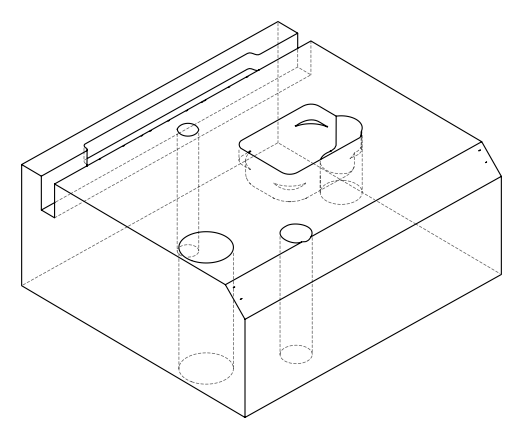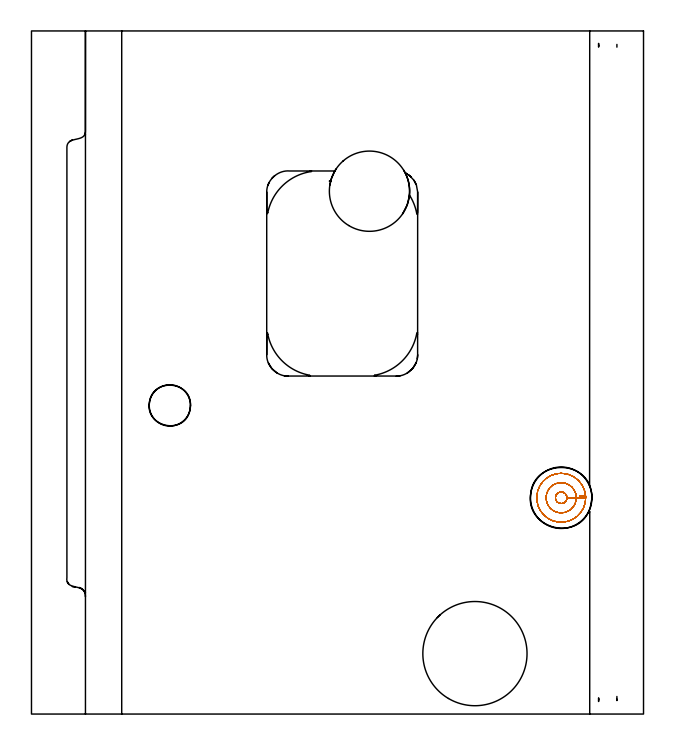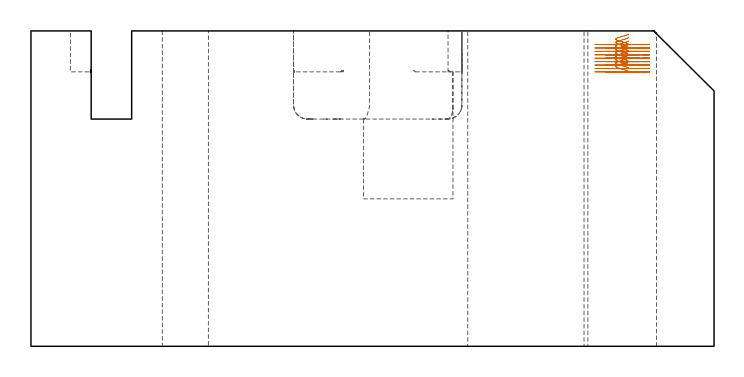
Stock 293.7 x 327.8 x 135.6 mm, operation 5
(PLAN: 17 operations, 15 tool changes, 131.6 min)
(1 INDEXABLE_INSERT_DRILL_THROUGH_HOLE_FROM_SOLID | STEP1HOLE | NXT0302_038 | 0.56 min | 266182 mm3)
(2 INDEXABLE_INSERT_DRILL_BLIND_HOLE_FROM_SOLID | STEP1POCKET | NXT0302_021 | 0.3 min | 35270 mm3)
(3 DRILL_TO_ENLARGE_BLIND_HOLE | STEP1POCKET | UGT0301_384 | 0.3 min | 48747 mm3)
(4 AREA_MILL | FG_CHAMFER_SURFACE | UGT0205_001 | 26.49 min | 109103 mm3)
(5 MILL_OPEN_POCKET | POCKET_OPEN | UGT0201_014 | Follow Part, ap 1.5, ae 75% | 89.9 min | 258821 mm3)
(6 MILL_RECTANGULAR_POCKET | POCKET_RECTANGULAR_STRAIGHT | UGT0201_021 | Follow Part, ap 12.5, ae 75% | 1.51 min | 114000 mm3)
(7 MILL_RECTANGULAR_SLOT | SLOT_RECTANGULAR | NXT0201_012 | Follow Part, ap 4, ae 75% | 8.81 min | 115788 mm3)
(8 SPOT_DRILL | STEP1HOLE_1 | NXT0321_9005460120000 | 0.05 min | 0 mm3)
(9 SPOT_DRILL_1 | STEP1HOLE_2 | NXT0321_9005460120000 | 0.05 min | 0 mm3)
(10 DRILL_BLIND_HOLE_INTO_CENTER | STEP1HOLE_1 | UGT0301_196 | 0.06 min | 0 mm3)
(11 GUN_DRILL_THROUGH_HOLE | STEP1HOLE_1 | UGT0307_003 | 0.62 min | 4501 mm3)
(12 SPADE_DRILL_TO_ENLARGE_THROUGH_HOLE | STEP1HOLE_1 | UGT0306_009 | 0.57 min | 27172 mm3)
(13 DRILL_TO_ENLARGE_THROUGH_HOLE | STEP1HOLE_1 | UGT0301_394 | 0.59 min | 48967 mm3)
(14 DRILL_BLIND_HOLE_INTO_CENTER_1 | STEP1HOLE_2 | NXT0301_023 | 0.04 min | 0 mm3)
(15 GUN_DRILL_THROUGH_HOLE_1 | STEP1HOLE_2 | UGT0307_001 | 0.6 min | 2278 mm3)
(16 SPADE_DRILL_TO_ENLARGE_THROUGH_HOLE_1 | STEP1HOLE_2 | UGT0306_003 | 0.57 min | 12186 mm3)
(17 DRILL_TO_ENLARGE_THROUGH_HOLE_1 | STEP1HOLE_2 | UGT0301_264 | 0.58 min | 21822 mm3)
(TOOL NXT0302_038 | Index. Insert Drill 50mm [880-D5000L50-04] | D50 PA176 FL200 Z2)
(TOOL NXT0302_021 | Index. Insert Drill 25mm [880-D2500L25-05] | D25 PA176 FL125 Z2)
(TOOL UGT0301_384 | Twist Drill Flat Bottom 38.5 mm | D38.5 PA180 FL175 Z2)
(TOOL UGT0205_001 | Chamfer Mill 20 x 3 x 45 deg. | D20 FL50 Z2)
(TOOL UGT0201_014 | End mill 6 mm | D6 FL24 Z4)
(TOOL UGT0201_021 | End Mill 50 mm R6 | D50 R6 FL50 Z4)
(TOOL NXT0201_012 | ENDMILL 16mm [2P460-1600-NA 1630] | D16 FL38 Z6)
(TOOL NXT0321_9005460120000 | NC Spot Drill, 142deg, 12mm, Carbide, Uncoated | D12 PA142 FL30 Z2)
(TOOL UGT0301_196 | Twist Drill 7.7 mm | D7.7 PA118 FL73 Z2)
(TOOL UGT0307_003 | Gun Drill 7 mm | D7 PA130 FL24 Z1)
(TOOL UGT0306_009 | Spade Drill 18.5mm | D18.5 PA132 FL10 Z2)
(TOOL UGT0301_394 | Twist Drill 29.5 mm | D29.5 PA118 FL165 Z2)
(TOOL NXT0301_023 | Carbide Drill 5.2mm [860.1-0520-016A1-MM 2214] | D5.2 PA140 FL28 Z2)
(TOOL UGT0307_001 | Gun Drill 5 mm | D5 PA130 FL24 Z1)
(TOOL UGT0306_003 | Spade Drill 12.5mm | D12.5 PA132 FL10 Z2)
(TOOL UGT0301_264 | Twist Drill 19.8 mm | D19.8 PA118 FL140 Z2)
(OP 5 MILL_OPEN_POCKET, part 2 of 2)
G0 X256.87 Y104.426 Z134.2
G1 X256.821 Y104.664 Z134.135
X256.55 Y105.247 Z133.963
X256.152 Y105.752 Z133.79
X255.647 Y106.15 Z133.618
X255.064 Y106.421 Z133.446
X254.435 Y106.55 Z133.274
X253.965 Z133.148
X253.336 Y106.421 Z132.976
X252.753 Y106.15 Z132.803
X252.248 Y105.752 Z132.631
X251.85 Y105.247 Z132.459
X251.579 Y104.664 Z132.287
X251.45 Y104.035 Z132.114
Y103.8 Z132.052
Y103.565 Z131.989
X251.579 Y102.936 Z131.816
X251.85 Y102.353 Z131.644
X252.248 Y101.848 Z131.472
X252.753 Y101.45 Z131.3
X253.336 Y101.179 Z131.128
X253.965 Y101.05 Z130.955
X254.2 Z130.892
X254.435 Z130.83
X255.064 Y101.179 Z130.657
X255.647 Y101.45 Z130.485
X256.152 Y101.848 Z130.313
X256.55 Y102.353 Z130.141
X256.821 Y102.936 Z129.968
X256.95 Y103.565 Z129.796
Y103.8 Z129.733
G3 X254.2 Y106.55 R2.75 F500.
X256.95 Y103.8 R-2.75
G1 X261.45
G3 X254.2 Y111.05 R7.25
X261.45 Y103.8 R-7.25
G1 X265.95
G3 X254.2 Y115.55 R11.75
X265.95 Y103.8 R-11.75
X265.907 Y104.799 R11.75
G1 X262.918 Y104.544 F250.
G0 X256.87 Y104.426 Z132.733
G1 X256.821 Y104.664 Z132.668
X256.55 Y105.247 Z132.496
X256.152 Y105.752 Z132.324
X255.647 Y106.15 Z132.151
X255.064 Y106.421 Z131.979
X254.435 Y106.55 Z131.807
X253.965 Z131.681
X253.336 Y106.421 Z131.509
X252.753 Y106.15 Z131.337
X252.248 Y105.752 Z131.165
X251.85 Y105.247 Z130.992
X251.579 Y104.664 Z130.82
X251.45 Y104.035 Z130.648
Y103.8 Z130.585
Y103.565 Z130.522
X251.579 Y102.936 Z130.35
X251.85 Y102.353 Z130.178
X252.248 Y101.848 Z130.005
X252.753 Y101.45 Z129.833
X253.336 Y101.179 Z129.661
X253.965 Y101.05 Z129.489
X254.2 Z129.426
X254.435 Z129.363
X255.064 Y101.179 Z129.191
X255.647 Y101.45 Z129.018
X256.152 Y101.848 Z128.846
X256.55 Y102.353 Z128.674
X256.821 Y102.936 Z128.502
X256.95 Y103.565 Z128.33
Y103.8 Z128.267
G3 X254.2 Y106.55 R2.75 F500.
X256.95 Y103.8 R-2.75
G1 X261.45
G3 X254.2 Y111.05 R7.25
X261.45 Y103.8 R-7.25
G1 X265.95
G3 X254.2 Y115.55 R11.75
X265.95 Y103.8 R-11.75
X265.907 Y104.799 R11.75
G1 X262.918 Y104.544 F250.
G0 X256.87 Y104.426 Z131.267
G1 X256.821 Y104.664 Z131.201
X256.55 Y105.247 Z131.029
X256.152 Y105.752 Z130.857
X255.647 Y106.15 Z130.685
X255.064 Y106.421 Z130.513
X254.435 Y106.55 Z130.34
X253.965 Z130.215
X253.336 Y106.421 Z130.042
X252.753 Y106.15 Z129.87
X252.248 Y105.752 Z129.698
X251.85 Y105.247 Z129.526
X251.579 Y104.664 Z129.353
X251.45 Y104.035 Z129.181
Y103.8 Z129.118
Y103.565 Z129.055
X251.579 Y102.936 Z128.883
X251.85 Y102.353 Z128.711
X252.248 Y101.848 Z128.539
X252.753 Y101.45 Z128.366
X253.336 Y101.179 Z128.194
X253.965 Y101.05 Z128.022
X254.2 Z127.959
X254.435 Z127.896
X255.064 Y101.179 Z127.724
X255.647 Y101.45 Z127.552
X256.152 Y101.848 Z127.38
X256.55 Y102.353 Z127.207
X256.821 Y102.936 Z127.035
X256.95 Y103.565 Z126.863
Y103.8 Z126.8
G3 X254.2 Y106.55 R2.75 F500.
X256.95 Y103.8 R-2.75
G1 X261.45
G3 X254.2 Y111.05 R7.25
X261.45 Y103.8 R-7.25
G1 X265.95
G3 X254.2 Y115.55 R11.75
X265.95 Y103.8 R-11.75
X265.907 Y104.799 R11.75
G1 X262.918 Y104.544 F250.
G0 X256.87 Y104.426 Z129.8
G1 X256.821 Y104.664 Z129.735
X256.55 Y105.247 Z129.563
X256.152 Y105.752 Z129.39
X255.647 Y106.15 Z129.218
X255.064 Y106.421 Z129.046
X254.435 Y106.55 Z128.874
X253.965 Z128.748
X253.336 Y106.421 Z128.576
X252.753 Y106.15 Z128.403
X252.248 Y105.752 Z128.231
X251.85 Y105.247 Z128.059
X251.579 Y104.664 Z127.887
X251.45 Y104.035 Z127.715
Y103.8 Z127.652
Y103.565 Z127.589
X251.579 Y102.936 Z127.416
X251.85 Y102.353 Z127.244
X252.248 Y101.848 Z127.072
X252.753 Y101.45 Z126.9
X253.336 Y101.179 Z126.728
X253.965 Y101.05 Z126.555
X254.2 Z126.492
X254.435 Z126.43
X255.064 Y101.179 Z126.257
X255.647 Y101.45 Z126.085
X256.152 Y101.848 Z125.913
X256.55 Y102.353 Z125.741
X256.821 Y102.936 Z125.568
X256.95 Y103.565 Z125.396
Y103.8 Z125.333
G3 X254.2 Y106.55 R2.75 F500.
X256.95 Y103.8 R-2.75
G1 X261.45
G3 X254.2 Y111.05 R7.25
X261.45 Y103.8 R-7.25
G1 X265.95
G3 X254.2 Y115.55 R11.75
X265.95 Y103.8 R-11.75
X265.907 Y104.799 R11.75
G1 X262.918 Y104.544 F250.
G0 X256.87 Y104.426 Z128.333
G1 X256.821 Y104.664 Z128.268
X256.55 Y105.247 Z128.096
X256.152 Y105.752 Z127.924
X255.647 Y106.15 Z127.751
X255.064 Y106.421 Z127.579
X254.435 Y106.55 Z127.407
X253.965 Z127.281
X253.336 Y106.421 Z127.109
X252.753 Y106.15 Z126.937
X252.248 Y105.752 Z126.765
X251.85 Y105.247 Z126.592
X251.579 Y104.664 Z126.42
X251.45 Y104.035 Z126.248
Y103.8 Z126.185
Y103.565 Z126.122
X251.579 Y102.936 Z125.95
X251.85 Y102.353 Z125.778
X252.248 Y101.848 Z125.605
X252.753 Y101.45 Z125.433
X253.336 Y101.179 Z125.261
X253.965 Y101.05 Z125.089
X254.2 Z125.026
X254.435 Z124.963
X255.064 Y101.179 Z124.791
X255.647 Y101.45 Z124.618
X256.152 Y101.848 Z124.446
X256.55 Y102.353 Z124.274
X256.821 Y102.936 Z124.102
X256.95 Y103.565 Z123.93
Y103.8 Z123.867
G3 X254.2 Y106.55 R2.75 F500.
X256.95 Y103.8 R-2.75
G1 X261.45
G3 X254.2 Y111.05 R7.25
X261.45 Y103.8 R-7.25
G1 X265.95
G3 X254.2 Y115.55 R11.75
X265.95 Y103.8 R-11.75
X265.907 Y104.799 R11.75
G1 X262.918 Y104.544 F250.
G0 X256.87 Y104.426 Z126.867
G1 X256.821 Y104.664 Z126.802
X256.55 Y105.247 Z126.629
X256.152 Y105.752 Z126.457
X255.647 Y106.15 Z126.285
X255.064 Y106.421 Z126.113
X254.435 Y106.55 Z125.94
X253.965 Z125.815
X253.336 Y106.421 Z125.642
X252.753 Y106.15 Z125.47
X252.248 Y105.752 Z125.298
X251.85 Y105.247 Z125.126
X251.579 Y104.664 Z124.953
X251.45 Y104.035 Z124.781
Y103.8 Z124.718
Y103.565 Z124.655
X251.579 Y102.936 Z124.483
X251.85 Y102.353 Z124.311
X252.248 Y101.848 Z124.139
X252.753 Y101.45 Z123.966
X253.336 Y101.179 Z123.794
X253.965 Y101.05 Z123.622
X254.2 Z123.559
X254.435 Z123.496
X255.064 Y101.179 Z123.324
X255.647 Y101.45 Z123.152
X256.152 Y101.848 Z122.98
X256.55 Y102.353 Z122.807
X256.821 Y102.936 Z122.635
X256.95 Y103.565 Z122.463
Y103.8 Z122.4
G3 X254.2 Y106.55 R2.75 F500.
X256.95 Y103.8 R-2.75
G1 X261.45
G3 X254.2 Y111.05 R7.25
X261.45 Y103.8 R-7.25
G1 X265.95
G3 X254.2 Y115.55 R11.75
X265.95 Y103.8 R-11.75
X265.907 Y104.799 R11.75
G1 X262.918 Y104.544 F250.
G0 X256.87 Y104.426 Z125.4
G1 X256.821 Y104.664 Z125.335
X256.55 Y105.247 Z125.163
X256.152 Y105.752 Z124.99
X255.647 Y106.15 Z124.818
X255.064 Y106.421 Z124.646
X254.435 Y106.55 Z124.474
X253.965 Z124.348
X253.336 Y106.421 Z124.176
X252.753 Y106.15 Z124.003
X252.248 Y105.752 Z123.831
X251.85 Y105.247 Z123.659
X251.579 Y104.664 Z123.487
X251.45 Y104.035 Z123.315
Y103.8 Z123.252
Y103.565 Z123.189
X251.579 Y102.936 Z123.017
X251.85 Y102.353 Z122.844
X252.248 Y101.848 Z122.672
X252.753 Y101.45 Z122.5
X253.336 Y101.179 Z122.328
X253.965 Y101.05 Z122.155
X254.2 Z122.092
X254.435 Z122.03
X255.064 Y101.179 Z121.857
X255.647 Y101.45 Z121.685
X256.152 Y101.848 Z121.513
X256.55 Y102.353 Z121.341
X256.821 Y102.936 Z121.168
X256.95 Y103.565 Z120.996
Y103.8 Z120.933
G3 X254.2 Y106.55 R2.75 F500.
X256.95 Y103.8 R-2.75
G1 X261.45
G3 X254.2 Y111.05 R7.25
X261.45 Y103.8 R-7.25
G1 X265.95
G3 X254.2 Y115.55 R11.75
X265.95 Y103.8 R-11.75
X265.907 Y104.799 R11.75
G1 X262.918 Y104.544 F250.
G0 X256.87 Y104.426 Z123.933
G1 X256.821 Y104.664 Z123.868
X256.55 Y105.247 Z123.696
X256.152 Y105.752 Z123.524
X255.647 Y106.15 Z123.352
X255.064 Y106.421 Z123.179
X254.435 Y106.55 Z123.007
X253.965 Z122.881
X253.336 Y106.421 Z122.709
X252.753 Y106.15 Z122.537
X252.248 Y105.752 Z122.365
X251.85 Y105.247 Z122.192
X251.579 Y104.664 Z122.02
X251.45 Y104.035 Z121.848
Y103.8 Z121.785
Y103.565 Z121.722
X251.579 Y102.936 Z121.55
X251.85 Y102.353 Z121.378
X252.248 Y101.848 Z121.205
X252.753 Y101.45 Z121.033
X253.336 Y101.179 Z120.861
X253.965 Y101.05 Z120.689
X254.2 Z120.626
X254.435 Z120.563
X255.064 Y101.179 Z120.391
X255.647 Y101.45 Z120.218
X256.152 Y101.848 Z120.046
X256.55 Y102.353 Z119.874
X256.821 Y102.936 Z119.702
X256.95 Y103.565 Z119.53
Y103.8 Z119.467
G3 X254.2 Y106.55 R2.75 F500.
X256.95 Y103.8 R-2.75
G1 X261.45
G3 X254.2 Y111.05 R7.25
X261.45 Y103.8 R-7.25
G1 X265.95
G3 X254.2 Y115.55 R11.75
X265.95 Y103.8 R-11.75
X265.907 Y104.799 R11.75
G1 X262.918 Y104.544 F250.
G0 X256.87 Y104.426 Z122.467
G1 X256.821 Y104.664 Z122.402
X256.55 Y105.247 Z122.229
X256.152 Y105.752 Z122.057
X255.647 Y106.15 Z121.885
X255.064 Y106.421 Z121.713
X254.435 Y106.55 Z121.54
X253.965 Z121.415
X253.336 Y106.421 Z121.242
X252.753 Y106.15 Z121.07
X252.248 Y105.752 Z120.898
X251.85 Y105.247 Z120.726
X251.579 Y104.664 Z120.553
X251.45 Y104.035 Z120.381
Y103.8 Z120.318
Y103.565 Z120.255
X251.579 Y102.936 Z120.083
X251.85 Y102.353 Z119.911
X252.248 Y101.848 Z119.739
X252.753 Y101.45 Z119.567
X253.336 Y101.179 Z119.394
X253.965 Y101.05 Z119.222
X254.2 Z119.159
X254.435 Z119.096
X255.064 Y101.179 Z118.924
X255.647 Y101.45 Z118.752
X256.152 Y101.848 Z118.58
X256.55 Y102.353 Z118.407
X256.821 Y102.936 Z118.235
X256.95 Y103.565 Z118.063
Y103.8 Z118.
G3 X254.2 Y106.55 R2.75 F500.
X256.95 Y103.8 R-2.75
G1 X261.45
G3 X254.2 Y111.05 R7.25
X261.45 Y103.8 R-7.25
G1 X265.95
G3 X254.2 Y115.55 R11.75
X265.95 Y103.8 R-11.75
X265.907 Y104.799 R11.75
G1 X262.918 Y104.544 F250.
G0 Z145.6
M5
M2
